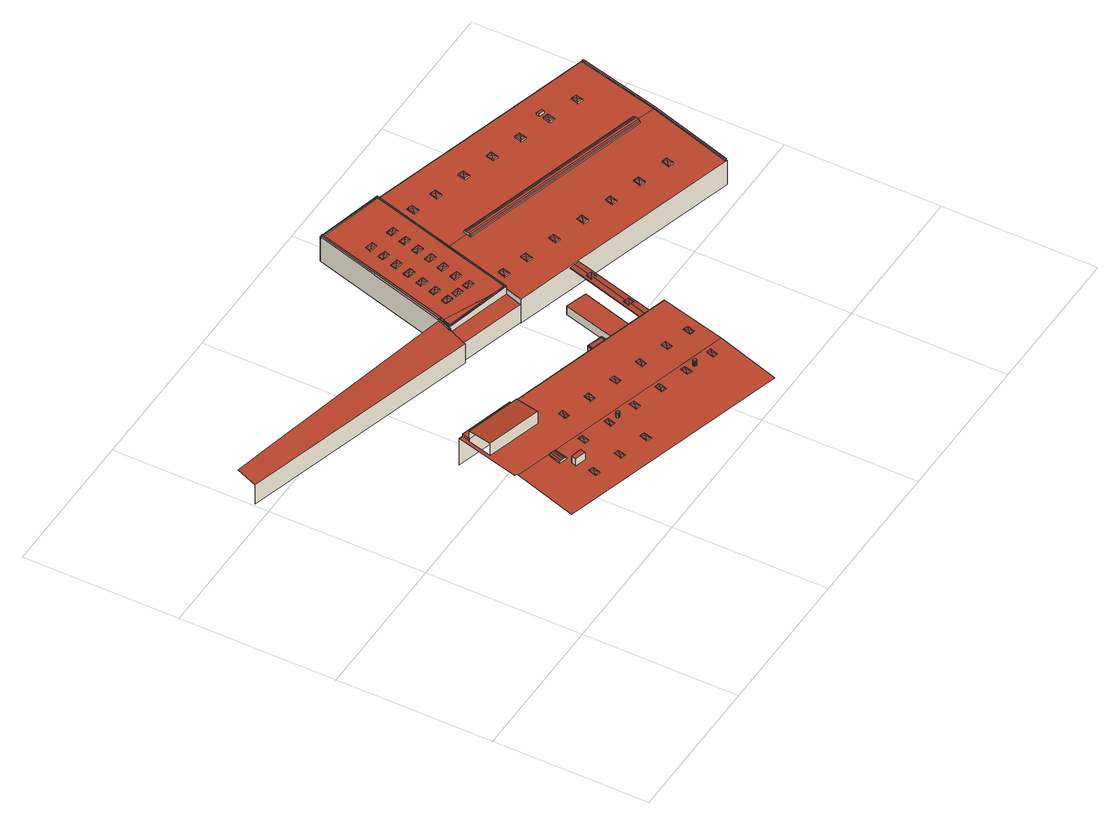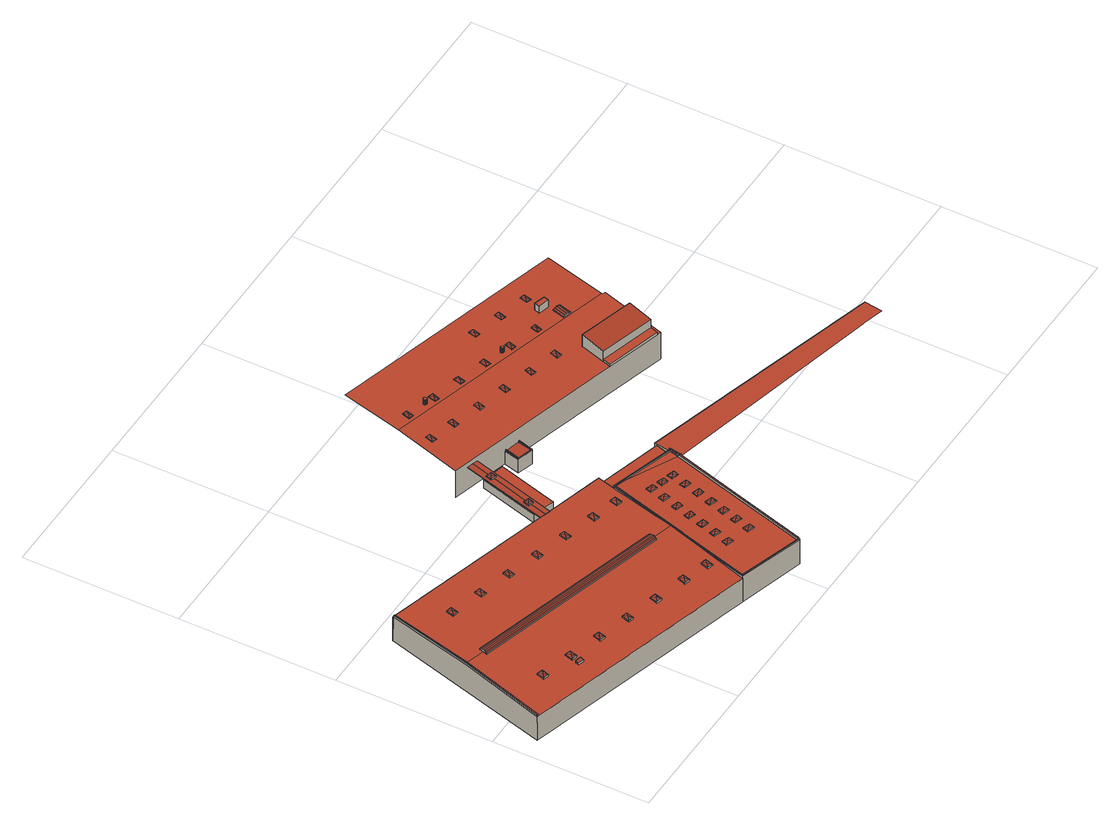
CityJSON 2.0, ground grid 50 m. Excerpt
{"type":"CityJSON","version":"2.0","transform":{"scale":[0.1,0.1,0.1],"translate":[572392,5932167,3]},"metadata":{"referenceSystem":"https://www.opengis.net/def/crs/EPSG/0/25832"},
"CityObjects":{
"building1":{"type":"Building","attributes":{"Grundfläche 2D":"24030.759298","Grundhöhe NN":"3.388"},"children":["building1-1","building1-2","building1-3","building1-4","building1-5","building1-6","building1-7","building1-8","building1-9","building1-10","building1-11","building1-12","building1-13","building1-14","building1-15","building1-16","building1-17","building1-18","building1-19"],"geometry":[{"type":"MultiSurface","lod":"3","boundaries":[[[0,1,2,3]],[[4,5,0,3,6,7,8]],[[0,5,9,1]],[[5,4,10,9]],[[4,8,11,10]],[[6,12,13,7]],[[10,11,13,12,2,1,9]],[[11,8,7,13]],[[14,15,16,17,18]],[[15,14,19,20]],[[21,22,23,24,18,17,16]],[[25,26,27,28]],[[23,28,29,30,31,32,33,34,27,35,20,19,24]],[[25,22,21,26]],[[36,37,33,32],[3,2,12,6]],[[35,21,16,15,20]],[[35,27,26,21]],[[38,39,40,41,42,43,44,45,29,28,27,34,46,47]],[[41,48,49,42]],[[41,40,39,38,50,48]],[[48,50,51,49]],[[50,38,47,51]]],"semantics":{"surfaces":[{"type":"WallSurface"},{"type":"RoofSurface"}],"values":[0,0,1,1,1,0,0,1,1,0,0,0,1,1,1,0,0,0,0,1,0,0]}}]},
"building1-1":{"type":"BuildingInstallation","parents":["building1"],"geometry":[{"type":"MultiSurface","lod":"3","boundaries":[[[52,53,54]],[[52,55,53]],[[52,54,56]],[[52,56,55]],[[54,53,57,58]],[[56,54,58,59]],[[55,56,59,60]],[[53,55,60,57]]],"semantics":{"surfaces":[{"type":"RoofSurface"},{"type":"WallSurface"}],"values":[0,0,0,0,1,1,1,1]}}]},
"building1-2":{"type":"BuildingInstallation","parents":["building1"],"geometry":[{"type":"MultiSurface","lod":"3","boundaries":[[[61,62,63,64]],[[64,63,65,66]],[[61,64,66,67]],[[62,61,67,68]],[[63,62,68,65]]],"semantics":{"surfaces":[{"type":"RoofSurface"},{"type":"WallSurface"}],"values":[0,1,1,1,1]}}]},
"building1-3":{"type":"BuildingInstallation","parents":["building1"],"geometry":[{"type":"MultiSurface","lod":"3","boundaries":[[[69,70,71]],[[69,72,70]],[[69,71,73]],[[69,73,72]],[[73,71,74,75]],[[71,70,76,74]],[[72,73,75,77]],[[70,72,77,76]]],"semantics":{"surfaces":[{"type":"RoofSurface"},{"type":"WallSurface"}],"values":[0,0,0,0,1,1,1,1]}}]},
"building1-4":{"type":"BuildingInstallation","parents":["building1"],"geometry":[{"type":"MultiSurface","lod":"3","boundaries":[[[78,79,80]],[[78,81,79]],[[78,80,82]],[[78,82,81]],[[80,79,83,84]],[[84,85,82,80]],[[81,82,85,86]],[[86,83,79,81]]],"semantics":{"surfaces":[{"type":"RoofSurface"},{"type":"WallSurface"}],"values":[0,0,0,0,1,1,1,1]}}]},
"building1-5":{"type":"BuildingInstallation","parents":["building1"],"geometry":[{"type":"MultiSurface","lod":"3","boundaries":[[[87,88,89]],[[87,90,88]],[[87,89,91]],[[87,91,90]],[[89,88,92,93]],[[91,89,93,94]],[[90,91,94,95]],[[88,90,95,92]]],"semantics":{"surfaces":[{"type":"RoofSurface"},{"type":"WallSurface"}],"values":[0,0,0,0,1,1,1,1]}}]},
"building1-6":{"type":"BuildingInstallation","parents":["building1"],"geometry":[{"type":"MultiSurface","lod":"3","boundaries":[[[96,97,98]],[[96,99,97]],[[96,98,100]],[[96,100,99]],[[98,97,101,102]],[[100,98,102,103]],[[99,100,103,104]],[[97,99,104,101]]],"semantics":{"surfaces":[{"type":"RoofSurface"},{"type":"WallSurface"}],"values":[0,0,0,0,1,1,1,1]}}]},
"building1-7":{"type":"BuildingInstallation","parents":["building1"],"geometry":[{"type":"MultiSurface","lod":"3","boundaries":[[[105,106,107]],[[105,108,106]],[[105,107,109]],[[105,109,108]],[[107,106,110,111]],[[109,107,111,112]],[[108,109,112,113]],[[106,108,113,110]]],"semantics":{"surfaces":[{"type":"RoofSurface"},{"type":"WallSurface"}],"values":[0,0,0,0,1,1,1,1]}}]},
"building1-8":{"type":"BuildingInstallation","parents":["building1"],"geometry":[{"type":"MultiSurface","lod":"3","boundaries":[[[114,115,116,117,118,119,120,121,122,123,124,125,126,127,128,129,130,131]],[[122,121,132,133]],[[121,120,134,132]],[[123,122,133,135]],[[124,123,135,136]],[[125,124,136,137]],[[126,125,137,138]],[[127,126,138,139]],[[128,127,139,140]],[[129,128,140,141]],[[130,129,141,142]],[[131,130,142,143]],[[114,131,143,144]],[[115,114,144,145]],[[116,115,145,146]],[[117,116,146,147]],[[118,117,147,148]],[[119,118,148,149]],[[120,119,149,134]]],"semantics":{"surfaces":[{"type":"RoofSurface"},{"type":"WallSurface"}],"values":[0,1,1,1,1,1,1,1,1,1,1,1,1,1,1,1,1,1,1]}}]},
"building1-9":{"type":"BuildingInstallation","parents":["building1"],"geometry":[{"type":"MultiSurface","lod":"3","boundaries":[[[150,151,152]],[[150,153,151]],[[150,152,154]],[[150,154,153]],[[152,151,155,156]],[[154,152,156,157]],[[153,154,157,158]],[[151,153,158,155]]],"semantics":{"surfaces":[{"type":"RoofSurface"},{"type":"WallSurface"}],"values":[0,0,0,0,1,1,1,1]}}]},
"building1-10":{"type":"BuildingInstallation","parents":["building1"],"geometry":[{"type":"MultiSurface","lod":"3","boundaries":[[[159,160,161]],[[159,162,160]],[[159,161,163]],[[159,163,162]],[[161,160,164,165]],[[163,161,165,166]],[[162,163,166,167]],[[160,162,167,164]]],"semantics":{"surfaces":[{"type":"RoofSurface"},{"type":"WallSurface"}],"values":[0,0,0,0,1,1,1,1]}}]},
"building1-11":{"type":"BuildingInstallation","parents":["building1"],"geometry":[{"type":"MultiSurface","lod":"3","boundaries":[[[168,169,170]],[[168,171,169]],[[168,170,172]],[[168,172,171]],[[170,169,173,174]],[[172,170,174,175]],[[171,172,175,176]],[[169,171,176,173]]],"semantics":{"surfaces":[{"type":"RoofSurface"},{"type":"WallSurface"}],"values":[0,0,0,0,1,1,1,1]}}]},
"building1-12":{"type":"BuildingInstallation","parents":["building1"],"geometry":[{"type":"MultiSurface","lod":"3","boundaries":[[[177,178,179]],[[177,180,178]],[[177,179,181]],[[177,181,180]],[[179,178,182,183]],[[181,179,183,184]],[[180,181,184,185]],[[178,180,185,182]]],"semantics":{"surfaces":[{"type":"RoofSurface"},{"type":"WallSurface"}],"values":[0,0,0,0,1,1,1,1]}}]},
"building1-13":{"type":"BuildingInstallation","parents":["building1"],"geometry":[{"type":"MultiSurface","lod":"3","boundaries":[[[186,187,188]],[[186,189,187]],[[186,188,190]],[[186,190,189]],[[188,187,191,192]],[[190,188,192,193]],[[189,190,193,194]],[[187,189,194,191]]],"semantics":{"surfaces":[{"type":"RoofSurface"},{"type":"WallSurface"}],"values":[0,0,0,0,1,1,1,1]}}]},
"building1-14":{"type":"BuildingInstallation","parents":["building1"],"geometry":[{"type":"MultiSurface","lod":"3","boundaries":[[[195,196,197]],[[195,198,196]],[[195,197,199]],[[195,199,198]],[[197,196,200,201]],[[199,197,201,202]],[[198,199,202,203]],[[196,198,203,200]]],"semantics":{"surfaces":[{"type":"RoofSurface"},{"type":"WallSurface"}],"values":[0,0,0,0,1,1,1,1]}}]},
"building1-15":{"type":"BuildingInstallation","parents":["building1"],"geometry":[{"type":"MultiSurface","lod":"3","boundaries":[[[204,205,206,207,208,209,210,211,212,213,214,215,216,217,218,219,220,221]],[[209,208,222,223]],[[208,207,224,222]],[[210,209,223,225]],[[211,210,225,226]],[[212,211,226,227]],[[213,212,227,228]],[[214,213,228,229]],[[215,214,229,230]],[[216,215,230,231]],[[217,216,231,232]],[[218,217,232,233]],[[219,218,233,234]],[[220,219,234,235]],[[221,220,235,236]],[[204,221,236,237]],[[205,204,237,238]],[[206,205,238,239]],[[207,206,239,224]]],"semantics":{"surfaces":[{"type":"RoofSurface"},{"type":"WallSurface"}],"values":[0,1,1,1,1,1,1,1,1,1,1,1,1,1,1,1,1,1,1]}}]},
"building1-16":{"type":"BuildingInstallation","parents":["building1"],"geometry":[{"type":"MultiSurface","lod":"3","boundaries":[[[240,241,242]],[[240,243,241]],[[240,242,244]],[[240,244,243]],[[242,241,245,246]],[[244,242,246,247]],[[243,244,247,248]],[[241,243,248,245]]],"semantics":{"surfaces":[{"type":"RoofSurface"},{"type":"WallSurface"}],"values":[0,0,0,0,1,1,1,1]}}]},
"building1-17":{"type":"BuildingInstallation","parents":["building1"],"geometry":[{"type":"MultiSurface","lod":"3","boundaries":[[[249,250,251]],[[249,252,250]],[[249,251,253]],[[249,253,252]],[[251,250,254,255]],[[253,251,255,256]],[[252,253,256,257]],[[250,252,257,254]]],"semantics":{"surfaces":[{"type":"RoofSurface"},{"type":"WallSurface"}],"values":[0,0,0,0,1,1,1,1]}}]},
"building1-18":{"type":"BuildingInstallation","parents":["building1"],"geometry":[{"type":"MultiSurface","lod":"3","boundaries":[[[258,259,260,261,262,263,264,265]],[[40,266,263,262]],[[266,267,264,263]],[[265,264,267,39]],[[39,38,258,265]],[[38,50,259,258]],[[50,48,260,259]],[[48,41,261,260]],[[40,262,261,41]]],"semantics":{"surfaces":[{"type":"RoofSurface"},{"type":"WallSurface"}],"values":[0,1,1,1,1,1,1,1,1]}}]},
"building1-19":{"type":"BuildingInstallation","parents":["building1"],"geometry":[{"type":"MultiSurface","lod":"3","boundaries":[[[268,269,270]],[[268,271,269]],[[268,270,272]],[[268,272,271]],[[270,269,273,274]],[[272,270,274,275]],[[275,276,271,272]],[[276,273,269,271]]],"semantics":{"surfaces":[{"type":"RoofSurface"},{"type":"WallSurface"}],"values":[0,0,0,0,1,1,1,1]}}]},
"building2":{"type":"Building","attributes":{"Grundfläche 2D":"18520.380921","Grundhöhe NN":"3.095"},"geometry":[{"type":"MultiSurface","lod":"3","boundaries":[[[277,278,279,280]],[[281,282,283,282,284,285,286,287,288,278,277,289,290]],[[281,290,291,292]],[[293,282,281,292,294]],[[293,294,292,291,295,296]],[[285,284,282,293,297,298]],[[297,293,296,299,298]],[[300,285,298,301]],[[299,302,298]]],"semantics":{"surfaces":[{"type":"WallSurface"},{"type":"RoofSurface"}],"values":[0,1,0,0,1,0,1,0,1]}}]},
"building3":{"type":"Building","attributes":{"Grundfläche 2D":"147.176637","Grundhöhe NN":"3.224"},"children":["building3-1","building3-2","building3-3"],"geometry":[{"type":"Solid","lod":"3","boundaries":[[[[303,304,305,306]],[[307,308,306,305]],[[308,309,303,306]],[[309,310,304,303]],[[310,307,305,304]],[[310,309,308,307]]]],"semantics":{"surfaces":[{"type":"RoofSurface"},{"type":"WallSurface"},{"type":"GroundSurface"}],"values":[[0,1,1,1,1,2]]}}]},
"building3-1":{"type":"BuildingInstallation","parents":["building3"],"geometry":[{"type":"MultiSurface","lod":"3","boundaries":[[[311,312,313]],[[313,312,314]],[[315,312,311]],[[314,312,315]],[[316,311,313,317,318]],[[316,319,315,311]],[[320,314,315,319,321]],[[320,317,313,314]],[[322,323,324,325]]],"semantics":{"surfaces":[{"type":"RoofSurface"},{"type":"WallSurface"},{"type":"OuterCeilingSurface"}],"values":[0,0,0,0,1,1,1,1,2]}}]},
"building3-2":{"type":"BuildingInstallation","parents":["building3"],"geometry":[{"type":"MultiSurface","lod":"3","boundaries":[[[326,327,328]],[[328,327,329]],[[330,327,326]],[[329,327,330]],[[331,326,328,332,333]],[[331,334,330,326]],[[335,329,330,334,336]],[[335,332,328,329]],[[337,338,339,340]]],"semantics":{"surfaces":[{"type":"RoofSurface"},{"type":"WallSurface"},{"type":"OuterCeilingSurface"}],"values":[0,0,0,0,1,1,1,1,2]}}]},
"building3-3":{"type":"BuildingInstallation","parents":["building3"],"geometry":[{"type":"MultiSurface","lod":"3","boundaries":[[[341,318,317,320,321,333,332,335,336,342,343,344]],[[341,345,346,342,336,334,331,333,321,319,316,318]],[[344,343,347,348]],[[345,341,344,348,349]],[[346,345,349,350]],[[347,343,342,346,350]],[[347,350,349,348],[337,340,339,338],[324,323,322,325]]],"semantics":{"surfaces":[{"type":"RoofSurface"},{"type":"WallSurface"},{"type":"OuterCeilingSurface"}],"values":[0,0,1,1,1,1,2]}}]},
"building4":{"type":"Building","attributes":{"Grundfläche 2D":"147.176637","Grundhöhe NN":"3.224"},"children":["building4-1","building4-2","building4-3"],"geometry":[{"type":"Solid","lod":"3","boundaries":[[[[303,304,305,306]],[[307,308,306,305]],[[308,309,303,306]],[[309,310,304,303]],[[310,307,305,304]],[[310,309,308,307]]]],"semantics":{"surfaces":[{"type":"RoofSurface"},{"type":"WallSurface"},{"type":"GroundSurface"}],"values":[[0,1,1,1,1,2]]}}]},
"building4-1":{"type":"BuildingInstallation","parents":["building4"],"geometry":[{"type":"MultiSurface","lod":"3","boundaries":[[[311,312,313]],[[313,312,314]],[[315,312,311]],[[314,312,315]],[[316,311,313,317,318]],[[316,319,315,311]],[[320,314,315,319,321]],[[320,317,313,314]],[[322,323,324,325]]],"semantics":{"surfaces":[{"type":"RoofSurface"},{"type":"WallSurface"},{"type":"OuterCeilingSurface"}],"values":[0,0,0,0,1,1,1,1,2]}}]},
"building4-2":{"type":"BuildingInstallation","parents":["building4"],"geometry":[{"type":"MultiSurface","lod":"3","boundaries":[[[326,327,328]],[[328,327,329]],[[330,327,326]],[[329,327,330]],[[331,326,328,332,333]],[[331,334,330,326]],[[335,329,330,334,336]],[[335,332,328,329]],[[337,338,339,340]]],"semantics":{"surfaces":[{"type":"RoofSurface"},{"type":"WallSurface"},{"type":"OuterCeilingSurface"}],"values":[0,0,0,0,1,1,1,1,2]}}]},
"building4-3":{"type":"BuildingInstallation","parents":["building4"],"geometry":[{"type":"MultiSurface","lod":"3","boundaries":[[[341,318,317,320,321,333,332,335,336,342,343,344]],[[341,345,346,342,336,334,331,333,321,319,316,318]],[[344,343,347,348]],[[345,341,344,348,349]],[[346,345,349,350]],[[347,343,342,346,350]],[[347,350,349,348],[337,340,339,338],[324,323,322,325]]],"semantics":{"surfaces":[{"type":"RoofSurface"},{"type":"WallSurface"},{"type":"OuterCeilingSurface"}],"values":[0,0,1,1,1,1,2]}}]},
"building5":{"type":"Building","attributes":{"Grundfläche 2D":"5809.377955","Grundhöhe NN":"3.180"},"children":["building5-1","building5-2","building5-3","building5-4","building5-5","building5-6","building5-7","building5-8","building5-9","building5-10","building5-11","building5-12","building5-13","building5-14","building5-15","building5-16","building5-17","building5-18","building5-19","building5-20","building5-21","building5-22","building5-23","building5-24","building5-25","building5-26","building5-27","building5-28","building5-29","building5-30","building5-31","building5-32"],"geometry":[{"type":"MultiSurface","lod":"3","boundaries":[[[351,352,353,354]],[[355,351,354,356]],[[357,355,356,358]],[[359,357,358,360]],[[361,359,360,362]],[[363,361,362,364]],[[365,366,367,368]],[[366,369,370,367]],[[371,372,373,374,375,376,377,378,379,380]],[[381,382,383,384,377,376,385,386]],[[384,378,377]],[[387,388,389,302,390,391,392]],[[393,390,302]],[[393,394,390]],[[395,396,397,398]],[[399,397,396]],[[400,401,399]],[[401,402,399]],[[402,397,399]],[[403,401,400,404,405,406]],[[407,405,404,408,409,410]],[[411,409,408]],[[412,413,411]],[[413,414,411]],[[414,409,411]],[[415,409,414]],[[416,417,418,419,420,421,422,423,424,425,426,427,428,429,430]],[[431,432,433,434,435,426,425,436,437,422,421]],[[438,439,440,441]],[[362,360,358,356,354,353,436,425,424,364]],[[363,364,424,423]],[[351,355,357,359,361,363,423,422,437,352]],[[353,352,437,436]],[[365,368,432,431]],[[366,365,431,421,420,369]],[[370,369,420,419]],[[370,419,442,432,368,367]],[[389,388,413,443,444,385,393,302]],[[387,392,391,390,394,376,375,374,415,414]],[[414,413,388,387]],[[445,396,395,386]],[[399,396,445,446,404,400]],[[447,408,404,446,427,426,435]],[[447,448,412,411,408]],[[448,443,413,412]],[[415,374,373,409]],[[410,409,373,372]],[[372,371,407,410]],[[405,407,371,380]],[[380,379,378,403,406,405]],[[401,403,378,384]],[[384,383,402,401]],[[418,417,416,430,449,450]],[[451,433,432,442,419,418,450,452]],[[434,433,451,453]],[[454,449,430,429,440,439]],[[447,434,453,455,448]],[[456,441,445,386,385,444,443,448,455,457]],[[446,445,441,440,429]],[[446,429,428,427]],[[434,447,435]],[[438,441,456,458]],[[439,438,458,454]],[[452,450,449,454,458,456,457,455,453,451]]],"semantics":{"surfaces":[{"type":"RoofSurface"},{"type":"WallSurface"},{"type":"GroundSurface"}],"values":[0,0,0,0,0,0,0,0,0,0,0,0,0,0,0,0,0,0,0,0,0,0,0,0,0,0,0,0,0,1,1,1,1,1,1,1,1,1,1,1,1,1,1,1,1,1,1,1,1,1,1,1,1,1,1,1,1,1,1,1,1,1,1,2]}}]},
"building5-1":{"type":"BuildingInstallation","parents":["building5"],"geometry":[{"type":"MultiSurface","lod":"3","boundaries":[[[459,460,461]],[[459,462,460]],[[459,461,463]],[[459,463,462]],[[464,465,461,460]],[[465,466,463,461]],[[462,463,466,467]],[[460,462,467,464]]],"semantics":{"surfaces":[{"type":"RoofSurface"},{"type":"WallSurface"}],"values":[0,0,0,0,1,1,1,1]}}]},
"building5-2":{"type":"BuildingInstallation","parents":["building5"],"geometry":[{"type":"MultiSurface","lod":"3","boundaries":[[[468,469,470]],[[468,471,469]],[[468,470,472]],[[468,472,471]],[[470,469,473,474]],[[472,470,474,475]],[[471,472,475,476]],[[469,471,476,473]]],"semantics":{"surfaces":[{"type":"RoofSurface"},{"type":"WallSurface"}],"values":[0,0,0,0,1,1,1,1]}}]},
"building5-3":{"type":"BuildingInstallation","parents":["building5"],"geometry":[{"type":"MultiSurface","lod":"3","boundaries":[[[477,478,479]],[[477,480,478]],[[477,479,481]],[[477,481,480]],[[479,478,482,483]],[[481,479,483,484]],[[480,481,484,485]],[[478,480,485,482]]],"semantics":{"surfaces":[{"type":"RoofSurface"},{"type":"WallSurface"}],"values":[0,0,0,0,1,1,1,1]}}]},
"building5-4":{"type":"BuildingInstallation","parents":["building5"],"geometry":[{"type":"MultiSurface","lod":"3","boundaries":[[[486,487,488]],[[486,489,487]],[[486,488,490]],[[486,490,489]],[[488,487,491,492]],[[490,488,492,493]],[[489,490,493,494]],[[487,489,494,491]]],"semantics":{"surfaces":[{"type":"RoofSurface"},{"type":"WallSurface"}],"values":[0,0,0,0,1,1,1,1]}}]},
"building5-5":{"type":"BuildingInstallation","parents":["building5"],"geometry":[{"type":"MultiSurface","lod":"3","boundaries":[[[495,496,497]],[[495,498,496]],[[495,497,499]],[[495,499,498]],[[497,496,500,501]],[[499,497,501,502]],[[498,499,502,503]],[[496,498,503,500]]],"semantics":{"surfaces":[{"type":"RoofSurface"},{"type":"WallSurface"}],"values":[0,0,0,0,1,1,1,1]}}]},
"building5-6":{"type":"BuildingInstallation","parents":["building5"],"geometry":[{"type":"MultiSurface","lod":"3","boundaries":[[[504,505,506]],[[504,507,505]],[[504,506,508]],[[504,508,507]],[[506,505,509,510]],[[508,506,510,511]],[[511,512,507,508]],[[512,509,505,507]]],"semantics":{"surfaces":[{"type":"RoofSurface"},{"type":"WallSurface"}],"values":[0,0,0,0,1,1,1,1]}}]},
"building5-7":{"type":"BuildingInstallation","parents":["building5"],"geometry":[{"type":"MultiSurface","lod":"3","boundaries":[[[513,514,515]],[[513,516,514]],[[513,515,517]],[[513,517,516]],[[515,514,518,519]],[[517,515,519,520]],[[516,517,520,521]],[[514,516,521,518]]],"semantics":{"surfaces":[{"type":"RoofSurface"},{"type":"WallSurface"}],"values":[0,0,0,0,1,1,1,1]}}]},
"building5-8":{"type":"BuildingInstallation","parents":["building5"],"geometry":[{"type":"MultiSurface","lod":"3","boundaries":[[[522,523,524]],[[522,525,523]],[[522,524,526]],[[522,526,525]],[[524,523,527,528]],[[526,524,528,529]],[[525,526,529,530]],[[523,525,530,527]]],"semantics":{"surfaces":[{"type":"RoofSurface"},{"type":"WallSurface"}],"values":[0,0,0,0,1,1,1,1]}}]},
"building5-9":{"type":"BuildingInstallation","parents":["building5"],"geometry":[{"type":"MultiSurface","lod":"3","boundaries":[[[531,532,533]],[[531,534,532]],[[531,533,535]],[[531,535,534]],[[536,537,533,532]],[[535,533,537,538]],[[538,539,534,535]],[[532,534,539,536]]],"semantics":{"surfaces":[{"type":"RoofSurface"},{"type":"WallSurface"}],"values":[0,0,0,0,1,1,1,1]}}]},
"building5-10":{"type":"BuildingInstallation","parents":["building5"],"geometry":[{"type":"MultiSurface","lod":"3","boundaries":[[[540,541,542]],[[540,543,541]],[[540,542,544]],[[540,544,543]],[[545,546,542,541]],[[544,542,546,547]],[[547,548,543,544]],[[541,543,548,545]]],"semantics":{"surfaces":[{"type":"RoofSurface"},{"type":"WallSurface"}],"values":[0,0,0,0,1,1,1,1]}}]},
"building5-11":{"type":"BuildingInstallation","parents":["building5"],"geometry":[{"type":"MultiSurface","lod":"3","boundaries":[[[549,550,551]],[[549,552,550]],[[549,551,553]],[[549,553,552]],[[551,550,554,555]],[[553,551,555,556]],[[552,553,556,557]],[[550,552,557,554]]],"semantics":{"surfaces":[{"type":"RoofSurface"},{"type":"WallSurface"}],"values":[0,0,0,0,1,1,1,1]}}]},
"building5-12":{"type":"BuildingInstallation","parents":["building5"],"geometry":[{"type":"MultiSurface","lod":"3","boundaries":[[[558,394,393,296,559,560]],[[395,398,559,296]],[[386,395,296,393,385]],[[561,377,376,394,558,560]]],"semantics":{"surfaces":[{"type":"RoofSurface"},{"type":"WallSurface"}],"values":[0,1,1,1]}}]},
"building5-13":{"type":"BuildingInstallation","parents":["building5"],"geometry":[{"type":"MultiSurface","lod":"3","boundaries":[[[562,563,564]],[[562,565,563]],[[562,564,566]],[[562,566,565]],[[564,563,567,568]],[[566,564,568,569]],[[565,566,569,570]],[[563,565,570,567]]],"semantics":{"surfaces":[{"type":"RoofSurface"},{"type":"WallSurface"}],"values":[0,0,0,0,1,1,1,1]}}]},
"building5-14":{"type":"BuildingInstallation","parents":["building5"],"geometry":[{"type":"MultiSurface","lod":"3","boundaries":[[[571,572,573]],[[571,574,572]],[[571,573,575]],[[571,575,574]],[[573,572,576,577]],[[575,573,577,578]],[[574,575,578,579]],[[572,574,579,576]]],"semantics":{"surfaces":[{"type":"RoofSurface"},{"type":"WallSurface"}],"values":[0,0,0,0,1,1,1,1]}}]},
"building5-15":{"type":"BuildingInstallation","parents":["building5"],"geometry":[{"type":"MultiSurface","lod":"3","boundaries":[[[580,581,582]],[[580,583,581]],[[580,582,584]],[[580,584,583]],[[582,581,585,586]],[[584,582,586,587]],[[583,584,587,588]],[[581,583,588,585]]],"semantics":{"surfaces":[{"type":"RoofSurface"},{"type":"WallSurface"}],"values":[0,0,0,0,1,1,1,1]}}]},
"building5-16":{"type":"BuildingInstallation","parents":["building5"],"geometry":[{"type":"MultiSurface","lod":"3","boundaries":[[[589,590,591]],[[589,592,590]],[[589,591,593]],[[589,593,592]],[[591,590,594,595]],[[593,591,595,596]],[[592,593,596,597]],[[590,592,597,594]]],"semantics":{"surfaces":[{"type":"RoofSurface"},{"type":"WallSurface"}],"values":[0,0,0,0,1,1,1,1]}}]},
"building5-17":{"type":"BuildingInstallation","parents":["building5"],"geometry":[{"type":"MultiSurface","lod":"3","boundaries":[[[598,599,600]],[[598,601,599]],[[598,600,602]],[[598,602,601]],[[600,599,603,604]],[[602,600,604,605]],[[601,602,605,606]],[[599,601,606,603]]],"semantics":{"surfaces":[{"type":"RoofSurface"},{"type":"WallSurface"}],"values":[0,0,0,0,1,1,1,1]}}]},
"building5-18":{"type":"BuildingInstallation","parents":["building5"],"geometry":[{"type":"MultiSurface","lod":"3","boundaries":[[[607,608,609]],[[607,610,608]],[[607,609,611]],[[607,611,610]],[[609,608,612,613]],[[611,609,613,614]],[[610,611,614,615]],[[608,610,615,612]]],"semantics":{"surfaces":[{"type":"RoofSurface"},{"type":"WallSurface"}],"values":[0,0,0,0,1,1,1,1]}}]},
"building5-19":{"type":"BuildingInstallation","parents":["building5"],"geometry":[{"type":"MultiSurface","lod":"3","boundaries":[[[560,559,616,617,618]],[[398,397,616,559]],[[397,402,617,616]],[[560,618,617,402,383,619,561]]],"semantics":{"surfaces":[{"type":"RoofSurface"},{"type":"WallSurface"}],"values":[0,1,1,1]}}]},
"building5-20":{"type":"BuildingInstallation","parents":["building5"],"geometry":[{"type":"MultiSurface","lod":"3","boundaries":[[[620,621,622]],[[620,623,621]],[[620,622,624]],[[620,624,623]],[[625,626,622,621]],[[626,627,624,622]],[[623,624,627,628]],[[621,623,628,625]]],"semantics":{"surfaces":[{"type":"RoofSurface"},{"type":"WallSurface"}],"values":[0,0,0,0,1,1,1,1]}}]},
"building5-21":{"type":"BuildingInstallation","parents":["building5"],"geometry":[{"type":"MultiSurface","lod":"3","boundaries":[[[629,630,631]],[[629,632,630]],[[629,631,633]],[[629,633,632]],[[631,630,634,635]],[[633,631,635,636]],[[632,633,636,637]],[[630,632,637,634]]],"semantics":{"surfaces":[{"type":"RoofSurface"},{"type":"WallSurface"}],"values":[0,0,0,0,1,1,1,1]}}]},
"building5-22":{"type":"BuildingInstallation","parents":["building5"],"geometry":[{"type":"MultiSurface","lod":"3","boundaries":[[[638,639,640,641]],[[641,640,642,643]],[[638,641,643,644]],[[639,638,644,645]],[[640,639,645,642]]],"semantics":{"surfaces":[{"type":"RoofSurface"},{"type":"WallSurface"}],"values":[0,1,1,1,1]}}]},
"building5-23":{"type":"BuildingInstallation","parents":["building5"],"geometry":[{"type":"MultiSurface","lod":"3","boundaries":[[[646,647,648]],[[646,649,647]],[[646,648,650]],[[646,650,649]],[[651,652,648,647]],[[650,648,652,653]],[[649,650,653,654]],[[654,651,647,649]]],"semantics":{"surfaces":[{"type":"RoofSurface"},{"type":"WallSurface"}],"values":[0,0,0,0,1,1,1,1]}}]},
"building5-24":{"type":"BuildingInstallation","parents":["building5"],"geometry":[{"type":"MultiSurface","lod":"3","boundaries":[[[655,656,657]],[[655,658,656]],[[655,657,659]],[[655,659,658]],[[657,656,660,661]],[[659,657,661,662]],[[658,659,662,663]],[[656,658,663,660]]],"semantics":{"surfaces":[{"type":"RoofSurface"},{"type":"WallSurface"}],"values":[0,0,0,0,1,1,1,1]}}]},
"building5-25":{"type":"BuildingInstallation","parents":["building5"],"geometry":[{"type":"MultiSurface","lod":"3","boundaries":[[[664,665,666]],[[664,667,665]],[[664,666,668]],[[664,668,667]],[[666,665,669,670]],[[668,666,670,671]],[[667,668,671,672]],[[665,667,672,669]]],"semantics":{"surfaces":[{"type":"RoofSurface"},{"type":"WallSurface"}],"values":[0,0,0,0,1,1,1,1]}}]},
"building5-26":{"type":"BuildingInstallation","parents":["building5"],"geometry":[{"type":"MultiSurface","lod":"3","boundaries":[[[673,674,675]],[[673,676,674]],[[673,675,677]],[[673,677,676]],[[675,674,678,679]],[[677,675,679,680]],[[676,677,680,681]],[[674,676,681,678]]],"semantics":{"surfaces":[{"type":"RoofSurface"},{"type":"WallSurface"}],"values":[0,0,0,0,1,1,1,1]}}]},
"building5-27":{"type":"BuildingInstallation","parents":["building5"],"geometry":[{"type":"MultiSurface","lod":"3","boundaries":[[[682,683,684]],[[682,685,683]],[[682,684,686]],[[682,686,685]],[[684,683,687,688]],[[686,684,688,689]],[[685,686,689,690]],[[683,685,690,687]]],"semantics":{"surfaces":[{"type":"RoofSurface"},{"type":"WallSurface"}],"values":[0,0,0,0,1,1,1,1]}}]},
"building5-28":{"type":"BuildingInstallation","parents":["building5"],"geometry":[{"type":"MultiSurface","lod":"3","boundaries":[[[691,692,693]],[[691,694,692]],[[691,693,695]],[[691,695,694]],[[693,692,696,697]],[[695,693,697,698]],[[694,695,698,699]],[[692,694,699,696]]],"semantics":{"surfaces":[{"type":"RoofSurface"},{"type":"WallSurface"}],"values":[0,0,0,0,1,1,1,1]}}]},
"building5-29":{"type":"BuildingInstallation","parents":["building5"],"geometry":[{"type":"MultiSurface","lod":"3","boundaries":[[[700,701,702]],[[700,703,701]],[[700,702,704]],[[700,704,703]],[[702,701,705,706]],[[704,702,706,707]],[[703,704,707,708]],[[701,703,708,705]]],"semantics":{"surfaces":[{"type":"RoofSurface"},{"type":"WallSurface"}],"values":[0,0,0,0,1,1,1,1]}}]},
"building5-30":{"type":"BuildingInstallation","parents":["building5"],"geometry":[{"type":"MultiSurface","lod":"3","boundaries":[[[709,710,711]],[[709,712,710]],[[709,711,713]],[[709,713,712]],[[711,710,714,715]],[[713,711,715,716]],[[712,713,716,717]],[[710,712,717,714]]],"semantics":{"surfaces":[{"type":"RoofSurface"},{"type":"WallSurface"}],"values":[0,0,0,0,1,1,1,1]}}]},
"building5-31":{"type":"BuildingInstallation","parents":["building5"],"geometry":[{"type":"MultiSurface","lod":"3","boundaries":[[[718,719,720]],[[718,721,719]],[[718,720,722]],[[718,722,721]],[[720,719,723,724]],[[722,720,724,725]],[[721,722,725,726]],[[719,721,726,723]]],"semantics":{"surfaces":[{"type":"RoofSurface"},{"type":"WallSurface"}],"values":[0,0,0,0,1,1,1,1]}}]},
"building5-32":{"type":"BuildingInstallation","parents":["building5"],"geometry":[{"type":"MultiSurface","lod":"3","boundaries":[[[727,728,729]],[[727,730,728]],[[727,729,731]],[[727,731,730]],[[729,728,732,733]],[[731,729,733,734]],[[730,731,734,735]],[[728,730,735,732]]],"semantics":{"surfaces":[{"type":"RoofSurface"},{"type":"WallSurface"}],"values":[0,0,0,0,1,1,1,1]}}]}
},
"vertices":[
[473,342,112],[484,382,112],[484,382,110],[473,342,108],[486,339,116],[479,341,115],[499,335,108],[499,335,112],[493,337,114],[490,380,115],[497,378,116],[504,376,114],[510,375,110],[510,375,112],[406,526,151],[584,476,151],[607,556,143],[430,606,143],[429,606,143],[406,526,107],[584,476,107],[607,556,113],[430,606,113],[430,606,104],[429,606,104],[438,632,113],[614,583,113],[614,583,104],[438,632,104],[425,635,104],[366,424,110],[375,421,110],[374,417,110],[1133,205,110],[1194,421,104],[607,556,105],[316,213,101],[1076,1,101],[1008,472,52],[1006,473,52],[958,486,52],[956,487,52],[956,487,4],[425,635,4],[425,635,89],[425,635,92],[1194,421,4],[1008,472,4],[971,538,56],[971,538,4],[1022,523,56],[1022,523,4],
[494,244,109],[498,229,107],[505,254,107],[483,233,107],[490,259,107],[498,229,104],[505,254,105],[490,259,105],[483,233,104],
[527,306,133],[492,315,133],[488,299,133],[522,289,133],[488,299,106],[522,289,107],[527,306,107],[492,315,107],
[590,217,109],[594,202,107],[601,227,107],[579,206,107],[586,232,107],[601,227,105],[586,232,105],[594,202,104],[579,206,104],
[588,332,114],[592,317,111],[599,342,111],[577,321,111],[584,346,111],[592,317,108],[599,342,109],[584,346,109],[577,321,108],
[686,190,109],[690,175,107],[697,201,107],[675,180,107],[682,205,107],[690,175,104],[697,201,105],[682,205,105],[675,180,104],
[684,305,114],[688,290,111],[695,315,111],[673,294,111],[680,319,111],[688,290,108],[695,315,109],[680,319,109],[673,294,108],
[649,430,111],[653,415,110],[661,440,110],[638,419,110],[645,444,110],[653,415,108],[661,440,107],[645,444,107],[638,419,108],
[718,291,127],[720,293,127],[721,295,127],[721,297,127],[720,298,127],[719,299,127],[718,300,127],[716,301,127],[713,301,127],[712,300,127],[711,299,127],[711,297,127],[710,296,127],[711,293,127],[713,291,127],[714,291,127],[716,291,127],[717,291,127],[716,301,109],[713,301,109],[718,300,109],[712,300,109],[711,299,109],[711,297,109],[710,296,109],[711,293,109],[713,291,109],[714,291,109],[716,291,109],[717,291,109],[718,291,109],[720,293,109],[721,295,109],[721,297,109],[720,298,109],[719,299,109],
[779,278,114],[784,263,111],[791,288,111],[768,267,111],[775,293,111],[784,263,108],[791,288,109],[775,293,109],[768,267,108],
[745,403,111],[749,388,110],[757,413,110],[734,392,110],[741,418,110],[749,388,108],[757,413,107],[741,418,107],[734,392,108],
[875,251,114],[880,236,111],[887,262,111],[864,241,111],[871,266,111],[880,236,108],[887,262,109],[871,266,109],[864,241,108],
[841,376,111],[846,361,110],[853,386,110],[830,365,110],[837,391,110],[846,361,108],[853,386,107],[837,391,107],[830,365,108],
[972,224,114],[976,209,111],[983,235,111],[960,214,111],[968,239,111],[976,209,108],[983,235,109],[968,239,109],[960,214,108],
[938,349,111],[942,334,110],[949,360,110],[926,338,110],[934,364,110],[942,334,108],[949,360,107],[934,364,107],[926,338,108],
[1009,216,128],[1009,217,128],[1008,218,128],[1007,219,128],[1004,220,128],[1002,220,128],[1000,219,128],[999,218,128],[999,216,128],[999,215,128],[999,212,128],[1001,210,128],[1002,210,128],[1004,209,128],[1005,210,128],[1006,210,128],[1008,212,128],[1009,214,128],[1004,220,109],[1002,220,109],[1007,219,109],[1000,219,109],[999,218,109],[999,216,109],[999,215,109],[999,212,109],[1001,210,109],[1002,210,109],[1004,209,109],[1005,210,109],[1006,210,109],[1008,212,109],[1009,214,109],[1009,216,109],[1009,217,109],[1008,218,109],
[1068,197,114],[1072,182,111],[1080,208,111],[1057,187,111],[1064,212,111],[1072,182,108],[1080,208,109],[1064,212,109],[1057,187,108],
[1034,322,111],[1038,307,110],[1045,333,110],[1022,312,110],[1029,337,110],[1038,307,108],[1045,333,107],[1029,337,107],[1022,312,108],
[1008,472,59],[1022,523,59],[971,538,59],[956,487,59],[958,486,59],[972,536,59],[1020,523,59],[1006,473,59],[972,536,56],[1020,523,56],
[1117,299,111],[1121,284,110],[1128,309,110],[1106,288,110],[1113,314,110],[1121,284,108],[1128,309,107],[1113,314,107],[1106,288,108],
[794,828,74],[9,1048,74],[9,1048,1],[794,828,1],[808,883,85],[817,915,91],[101,1094,87],[819,924,93],[820,927,93],[100,1095,87],[95,1096,87],[27,1113,86],[796,835,75],[810,883,85],[810,883,92],[808,883,92],[817,915,98],[809,890,94],[813,894,94],[819,915,98],[819,924,100],[820,927,100],[822,924,100],[820,928,93],[820,928,100],[823,927,101],
[1104,681,35],[1050,488,35],[1120,468,32],[1174,661,32],[1120,468,2],[1174,661,2],[1104,681,2],[1050,488,2],
[1186,665,93],[1191,653,94],[1203,660,93],[1197,641,93],[1180,646,93],[1186,665,89],[1203,660,89],[1194,663,90],[1180,646,89],[1197,641,89],[1189,643,90],[1186,665,87],[1203,660,87],[1197,641,87],[1180,646,87],
[1146,523,93],[1152,511,94],[1163,518,93],[1158,499,93],[1140,504,93],[1146,523,89],[1163,518,89],[1154,521,90],[1140,504,89],[1158,499,89],[1149,501,90],[1146,523,87],[1163,518,87],[1158,499,87],[1140,504,87],
[1210,718,90],[1131,438,90],[1149,433,89],[1227,713,89],[1192,723,89],[1113,443,89],[1149,433,87],[1227,713,87],[1192,723,87],[1113,443,87],
[1793,861,109],[1794,865,106],[1158,1042,106],[1157,1038,109],[1791,856,111],[1156,1033,111],[1790,851,112],[1154,1029,112],[1789,846,111],[1153,1023,111],[1787,841,109],[1152,1019,109],[1786,837,106],[1151,1015,106],[1929,1105,98],[1853,833,108],[1858,832,108],[1934,1104,98],[1778,562,98],[1782,561,98],[1096,1091,101],[1097,1091,101],[1161,1318,101],[956,1375,93],[828,924,93],[828,922,93],[827,921,93],[996,843,100],[999,842,100],[1025,835,101],[821,914,93],[815,893,93],[819,892,93],[986,846,99],[822,924,93],[819,915,93],[956,1377,101],[952,1378,101],[888,1154,101],[828,924,101],[893,1153,101],[956,1375,101],[822,924,101],[828,922,101],[819,915,96],[812,889,96],[815,893,96],[821,914,96],[814,889,96],[1023,831,103],[986,846,102],[819,892,96],[996,843,102],[1027,830,103],[1025,835,103],[999,842,102],[1096,1091,103],[1165,1321,103],[1161,1318,103],[1097,1091,103],[957,1379,96],[952,1381,96],[952,1378,96],[956,1377,96],[956,1375,96],[1192,723,92],[1777,559,92],[1782,558,92],[1782,561,92],[1778,562,92],[1853,833,103],[1790,851,103],[1786,837,102],[1151,1015,102],[1154,1029,103],[1088,1047,103],[1074,995,101],[1029,834,94],[1027,830,94],[1011,773,92],[1929,1105,92],[1934,1104,92],[1935,1106,92],[1165,1321,92],[1102,1099,101],[1158,1042,102],[1794,865,102],[796,835,70],[1012,775,70],[1027,830,72],[812,889,72],[1858,832,103],[952,1378,93],[823,927,93],[812,889,93],[1027,830,101],[1165,1321,101],[952,1381,93],[1011,773,2],[1782,558,2],[1935,1106,2],[1934,1104,2],[1165,1321,2],[1012,775,2],[952,1381,2],[812,889,2],[823,927,2],[796,835,2],
[1171,1210,104],[1176,1195,101],[1183,1220,101],[1158,1200,101],[1165,1225,101],[1176,1195,96],[1183,1220,95],[1165,1225,95],[1158,1200,96],
[1371,783,103],[1376,768,100],[1383,793,100],[1358,773,100],[1365,798,100],[1376,768,95],[1383,793,96],[1365,798,96],[1358,773,95],
[1159,842,103],[1165,827,100],[1172,852,100],[1147,832,100],[1154,857,100],[1165,827,95],[1172,852,96],[1154,857,96],[1147,832,95],
[1573,1098,104],[1578,1083,101],[1585,1108,101],[1560,1088,101],[1567,1113,101],[1578,1083,96],[1585,1108,95],[1567,1113,95],[1560,1088,96],
[916,996,101],[931,1002,100],[907,1008,98],[926,984,100],[902,991,98],[931,1002,96],[907,1008,95],[902,991,95],[926,984,96],
[903,948,101],[917,954,100],[893,960,98],[912,936,100],[888,943,98],[917,954,96],[893,960,95],[888,943,95],[912,936,96],
[930,1044,101],[944,1050,100],[920,1056,98],[939,1032,100],[915,1039,98],[944,1050,96],[920,1056,95],[915,1039,95],[939,1032,96],
[995,974,104],[1010,979,103],[986,986,101],[1005,962,103],[981,968,101],[1010,979,99],[986,986,98],[981,968,98],[1005,962,99],
[957,1141,101],[971,1146,100],[947,1153,98],[966,1129,100],[942,1135,98],[971,1146,96],[947,1153,95],[942,1135,95],[966,1129,96],
[1036,1119,104],[1050,1124,103],[1026,1131,101],[1045,1106,103],[1021,1113,101],[1050,1124,99],[1026,1131,98],[1021,1113,98],[1045,1106,99],
[1063,1215,104],[1077,1220,103],[1053,1227,101],[1072,1203,103],[1048,1210,101],[1077,1220,99],[1053,1227,98],[1048,1210,98],[1072,1203,99],
[827,921,100],[821,914,98],[825,913,98],[825,913,93],
[1022,1071,104],[1037,1076,103],[1013,1083,101],[1032,1058,103],[1008,1065,101],[1037,1076,99],[1013,1083,98],[1008,1065,98],[1032,1058,99],
[983,1237,101],[998,1242,100],[974,1249,98],[993,1225,100],[969,1231,98],[998,1242,96],[974,1249,95],[969,1231,95],[993,1225,96],
[1049,1167,104],[1063,1172,103],[1039,1179,101],[1059,1155,103],[1035,1161,101],[1063,1172,99],[1039,1179,98],[1035,1161,98],[1059,1155,99],
[982,926,104],[996,931,103],[972,938,101],[991,914,103],[967,921,101],[996,931,99],[972,938,98],[967,921,98],[991,914,99],
[942,937,102],[956,943,101],[932,949,99],[951,925,101],[927,932,99],[956,943,97],[932,949,96],[927,932,96],[951,925,97],
[943,1093,101],[958,1098,100],[933,1105,98],[953,1080,100],[929,1087,98],[958,1098,96],[933,1105,95],[929,1087,95],[953,1080,96],
[815,893,98],[819,892,98],[825,912,98],[825,912,93],
[1009,1022,104],[1023,1028,103],[999,1035,101],[1018,1010,103],[994,1017,101],[1023,1028,99],[999,1035,98],[994,1017,98],[1018,1010,99],
[970,1189,101],[984,1194,100],[960,1201,98],[980,1177,100],[955,1183,98],[984,1194,96],[960,1201,95],[955,1183,95],[980,1177,96],
[1697,1102,102],[1679,1108,102],[1675,1097,104],[1694,1092,104],[1675,1097,95],[1694,1092,95],[1697,1102,94],[1679,1108,94],
[1679,1068,104],[1684,1053,101],[1691,1078,101],[1666,1058,101],[1673,1083,101],[1684,1053,96],[1691,1078,95],[1673,1083,95],[1666,1058,96],
[1688,694,103],[1694,679,100],[1701,704,100],[1676,684,100],[1683,709,100],[1694,679,95],[1701,704,96],[1683,709,96],[1676,684,95],
[1785,1038,104],[1790,1023,101],[1797,1048,101],[1772,1029,101],[1779,1053,101],[1790,1023,96],[1797,1048,95],[1779,1053,95],[1772,1029,96],
[1074,865,103],[1080,850,100],[1087,875,100],[1062,855,100],[1069,880,100],[1080,850,95],[1087,875,96],[1069,880,96],[1062,855,95],
[1467,1127,104],[1472,1112,101],[1479,1137,101],[1454,1117,101],[1461,1142,101],[1472,1112,96],[1479,1137,95],[1461,1142,95],[1454,1117,96],
[1583,724,103],[1588,709,100],[1595,733,100],[1570,714,100],[1577,739,100],[1588,709,95],[1595,733,96],[1577,739,96],[1570,714,95],
[1255,1186,104],[1261,1171,101],[1268,1196,101],[1243,1176,101],[1250,1201,101],[1261,1171,96],[1268,1196,95],[1250,1201,95],[1243,1176,96],
[1477,753,103],[1482,738,100],[1489,763,100],[1464,743,100],[1471,768,100],[1482,738,95],[1489,763,96],[1471,768,96],[1464,743,95],
[1361,1157,104],[1367,1142,101],[1374,1167,101],[1349,1147,101],[1356,1172,101],[1367,1142,96],[1374,1167,95],[1356,1172,95],[1349,1147,96],
[1265,812,103],[1270,797,100],[1277,822,100],[1252,802,100],[1259,827,100],[1270,797,95],[1277,822,96],[1259,827,96],[1252,802,95]
]}
